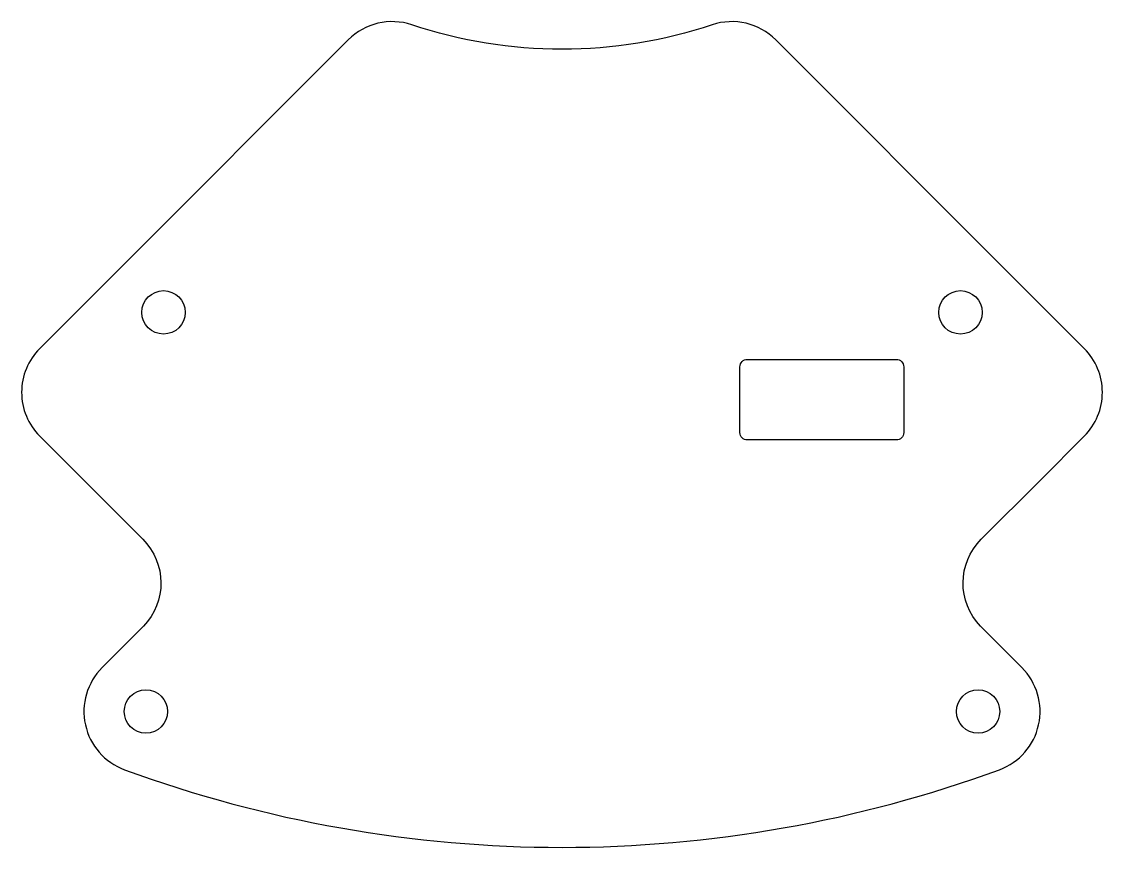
# Model space of a CAD drawing. Header units: millimetres. Extents: x -43.6 to 43.6, y -64.3 to 2.2.
import ezdxf

# ---------------------------------------------------------------- set-up
doc = ezdxf.new("R2010")
doc.units = ezdxf.units.MM
doc.layers.get('0').update_dxf_attribs({"linetype": 'CONTINUOUS'})

msp = doc.modelspace()

# ---------------------------------------------------------------- linework, layer by layer
for points in [[(42.122, -31.191, 0.414214), (42.122, -24.12), (35.673, -17.671), (17.235, 0.768, 0.284424), (12.112, 1.973, -0.162934), (-12.112, 1.973, 0.284424), (-17.235, 0.768), (-35.673, -17.671), (-42.122, -24.12, 0.414214), (-42.122, -31.191), (-33.814, -39.499, -0.409604), (-33.759, -46.514), (-33.813, -46.571), (-37.095, -49.852, 0.547864), (-35.281, -58.082, 0.177524), (35.281, -58.082, 0.547864), (37.095, -49.852), (33.813, -46.571), (33.759, -46.514, -0.409604), (33.814, -39.499), (38.586, -34.726)], [(14.95, -25), (26.96, -25, -0.414214), (27.56, -25.6), (27.56, -30.9, -0.414214), (26.96, -31.5), (20.955, -31.5), (14.948, -31.5, -0.413062), (14.35, -30.9), (14.35, -25.6, -0.414214)]]:
    msp.add_lwpolyline(points, format="xyb", close=True)
for centre in [(-32.138, -21.207), (32.138, -21.207), (-33.56, -53.388), (33.56, -53.388)]:
    msp.add_circle(centre, 1.75)

doc.saveas('drawing.dxf')
